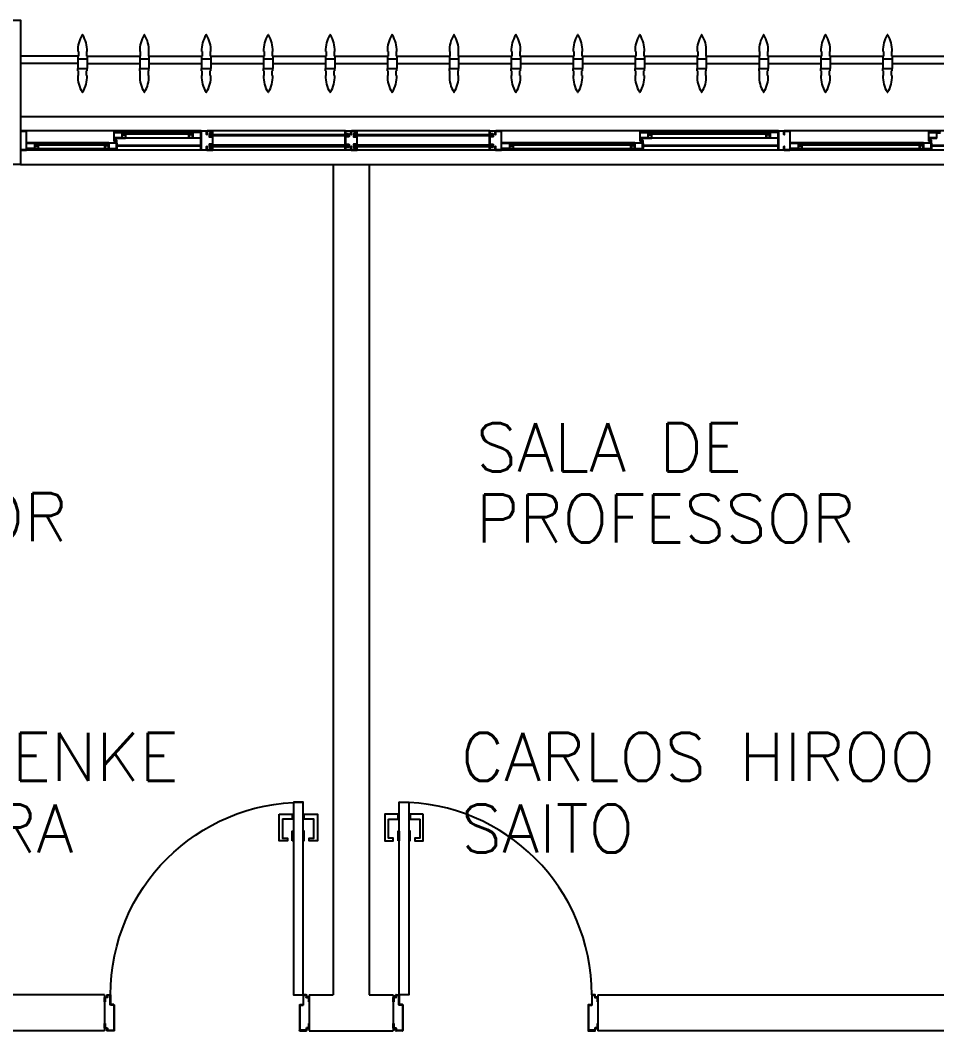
# Model space of a CAD drawing. Header units: millimetres. Extents: x 2686 to 2939, y 1294 to 1441.
# Drawn here: x 2822.32 to 2826.131, y 1316.775 to 1320.975 of the extents above; entities that cross this region are included whole.
import ezdxf

# ---------------------------------------------------------------- set-up
doc = ezdxf.new("R2010")
doc.units = ezdxf.units.MM
for name, color, linetype in [('AR-ALV', 2, 'Continuous'), ('AR-ESQ', 1, 'Continuous'), ('AR-ESTC', 3, 'Continuous'), ('AR-PEITORIL', 1, 'Continuous'), ('AR-PORTA', 1, 'Continuous'), ('BR-PAINEL', 1, 'Continuous'), ('BR-SUPORTE', 1, 'Continuous'), ('DT-ESQ-BAGUETE-C', 1, 'Continuous'), ('DT-ESQ-BAGUETE-V', 1, 'Continuous'), ('DT-ESQ-CHAPA DOBRADA-V', 1, 'Continuous'), ('DT-ESQ-MARCO-V', 1, 'Continuous'), ('DT-ESQ-PERFIL CADEIRA-C', 2, 'Continuous'), ('DT-ESQ-PERFIL CADEIRA-V', 2, 'Continuous'), ('DT-ESQ-PERFIL U SIMPLES-C', 2, 'Continuous'), ('DT-ESQ-PERFIL U-C', 2, 'Continuous'), ('DT-ESQ-PERFIL U-V', 1, 'Continuous'), ('DT-ESQ-VIDRO-C', 2, 'Continuous'), ('DT-ESQ-VIDRO-V', 71, 'Continuous'), ('DT-TXTMOD', 1, 'Continuous'), ('maçaneta', 1, 'Continuous'), ('mov', 1, 'Continuous'), ('PM-PERFIL U-C', 2, 'Continuous'), ('pm1', 2, 'Continuous'), ('TEXTO', 2, 'Continuous')]:
    doc.layers.add(name, color=color, linetype=linetype)
doc.styles.add('S10', font='simplex.shx', dxfattribs={"height": 0.1})
doc.styles.add('UNB-100', font='simplex.shx', dxfattribs={"height": 0.2})

# ---------------------------------------------------------------- blocks, each defined once
blk = doc.blocks.new('EF35-P')
at = {"layer": 'DT-ESQ-BAGUETE-C', "ltscale": 0.1}
for points in [[(1.41, -0.08), (1.3965, -0.08), (1.3965, -0.0785), (1.4095, -0.0785, 0.414214), (1.41, -0.078), (1.41, -0.067, 0.414214), (1.4095, -0.0665), (1.3965, -0.0665), (1.3965, -0.065), (1.41, -0.065, -0.414214), (1.4115, -0.0665), (1.4115, -0.0785, -0.414214)], [(1.9015, -0.08), (1.915, -0.08), (1.915, -0.0785), (1.902, -0.0785, -0.414214), (1.9015, -0.078), (1.9015, -0.067, -0.414214), (1.902, -0.0665), (1.915, -0.0665), (1.915, -0.065), (1.9015, -0.065, 0.414214), (1.9, -0.0665), (1.9, -0.0785, 0.414214)], [(2.61, -0.08), (2.5965, -0.08), (2.5965, -0.0785), (2.6095, -0.0785, 0.414214), (2.61, -0.078), (2.61, -0.067, 0.414214), (2.6095, -0.0665), (2.5965, -0.0665), (2.5965, -0.065), (2.61, -0.065, -0.414214), (2.6115, -0.0665), (2.6115, -0.0785, -0.414214)], [(3.1015, -0.08), (3.115, -0.08), (3.115, -0.0785), (3.102, -0.0785, -0.414214), (3.1015, -0.078), (3.1015, -0.067, -0.414214), (3.102, -0.0665), (3.115, -0.0665), (3.115, -0.065), (3.1015, -0.065, 0.414214), (3.1, -0.0665), (3.1, -0.0785, 0.414214)], [(4.7975, -0.08), (4.784, -0.08), (4.784, -0.0785), (4.797, -0.0785, 0.414214), (4.7975, -0.078), (4.7975, -0.067, 0.414214), (4.797, -0.0665), (4.784, -0.0665), (4.784, -0.065), (4.7975, -0.065, -0.414214), (4.799, -0.0665), (4.799, -0.0785, -0.414214)], [(5.0765, -0.08), (5.09, -0.08), (5.09, -0.0785), (5.077, -0.0785, -0.414214), (5.0765, -0.078), (5.0765, -0.067, -0.414214), (5.077, -0.0665), (5.09, -0.0665), (5.09, -0.065), (5.0765, -0.065, 0.414214), (5.075, -0.0665), (5.075, -0.0785, 0.414214)], [(2.0485, -0.125), (2.035, -0.125), (2.035, -0.1235), (2.048, -0.1235, 0.414214), (2.0485, -0.123), (2.0485, -0.112, 0.414214), (2.048, -0.1115), (2.035, -0.1115), (2.035, -0.11), (2.0485, -0.11, -0.414214), (2.05, -0.1115), (2.05, -0.1235, -0.414214)], [(2.5265, -0.125), (2.54, -0.125), (2.54, -0.1235), (2.527, -0.1235, -0.414214), (2.5265, -0.123), (2.5265, -0.112, -0.414214), (2.527, -0.1115), (2.54, -0.1115), (2.54, -0.11), (2.5265, -0.11, 0.414214), (2.525, -0.1115), (2.525, -0.1235, 0.414214)], [(4.4485, -0.125), (4.435, -0.125), (4.435, -0.1235), (4.448, -0.1235, 0.414214), (4.4485, -0.123), (4.4485, -0.112, 0.414214), (4.448, -0.1115), (4.435, -0.1115), (4.435, -0.11), (4.4485, -0.11, -0.414214), (4.45, -0.1115), (4.45, -0.1235, -0.414214)], [(4.714, -0.125), (4.7275, -0.125), (4.7275, -0.1235), (4.7145, -0.1235, -0.414214), (4.714, -0.123), (4.714, -0.112, -0.414214), (4.7145, -0.1115), (4.7275, -0.1115), (4.7275, -0.11), (4.714, -0.11, 0.414214), (4.7125, -0.1115), (4.7125, -0.1235, 0.414214)]]:
    blk.add_lwpolyline(points, format="xyb", close=True, dxfattribs=at)
at = {"layer": 'DT-ESQ-BAGUETE-V', "ltscale": 0.1}
for p, q in [((1.41, -0.065), (1.9015, -0.065)), ((2.61, -0.065), (3.1015, -0.065)), ((4.7975, -0.065), (5.0765, -0.065)), ((2.0485, -0.11), (2.5265, -0.11)), ((4.4485, -0.11), (4.714, -0.11))]:
    blk.add_line(p, q, dxfattribs=at)
at = {"layer": 'DT-ESQ-CHAPA DOBRADA-V', "ltscale": 0.1}
for p, q in [((0.8, -0.077), (1.3615, -0.077)), ((0.8, -0.08), (1.3615, -0.08)), ((2, -0.077), (2.5615, -0.077)), ((2, -0.08), (2.5615, -0.08)), ((4.4, -0.077), (4.749, -0.077)), ((4.4, -0.08), (4.749, -0.08))]:
    blk.add_line(p, q, dxfattribs=at)
at = {"layer": 'DT-ESQ-MARCO-V', "ltscale": 0.1}
for p, q in [((3.1985, -0.06), (3.7515, -0.06)), ((3.7985, -0.06), (4.3515, -0.06)), ((3.1985, -0.14), (3.7515, -0.14)), ((3.7985, -0.14), (4.3515, -0.14))]:
    blk.add_line(p, q, dxfattribs=at)
at = {"layer": 'DT-ESQ-PERFIL CADEIRA-C', "ltscale": 0.1}
for p, q in [((1.3635, -0.0885), (1.41, -0.0885)), ((1.95, -0.0885), (1.9015, -0.0885)), ((2.5635, -0.0885), (2.61, -0.0885)), ((3.15, -0.0885), (3.1015, -0.0885)), ((4.751, -0.0885), (4.7975, -0.0885)), ((5.125, -0.0885), (5.0765, -0.0885)), ((1.373, -0.1335), (1.3265, -0.1335)), ((2, -0.1335), (2.0485, -0.1335)), ((2.573, -0.1335), (2.5265, -0.1335)), ((4.4, -0.1335), (4.4485, -0.1335)), ((4.7605, -0.1335), (4.714, -0.1335))]:
    blk.add_line(p, q, dxfattribs=at)
for points in [[(1.41, -0.087, -1), (1.41, -0.09), (1.3635, -0.09, -0.414214), (1.3615, -0.088), (1.3615, -0.067, -0.414214), (1.3635, -0.065), (1.395, -0.065, -0.414214), (1.3965, -0.0665), (1.3965, -0.087)], [(1.3965, -0.0885, -0.198913), (1.3954, -0.0881, -0.198913), (1.395, -0.087), (1.395, -0.067, 0.414214), (1.3945, -0.0665), (1.3635, -0.0665, 0.414214), (1.363, -0.067), (1.363, -0.088, 0.414214), (1.3635, -0.0885)], [(1.9015, -0.09), (1.95, -0.09), (1.95, -0.0885), (1.915, -0.0885, 0.198912), (1.9161, -0.0881, 0.198913), (1.9165, -0.087), (1.9165, -0.067, -0.414214), (1.917, -0.0665), (1.95, -0.0665), (1.95, -0.065), (1.9165, -0.065, 0.414214), (1.915, -0.0665), (1.915, -0.0785), (1.915, -0.08), (1.915, -0.087), (1.9015, -0.087, 1)], [(2.61, -0.087, -1), (2.61, -0.09), (2.5635, -0.09, -0.414214), (2.5615, -0.088), (2.5615, -0.067, -0.414214), (2.5635, -0.065), (2.595, -0.065, -0.414214), (2.5965, -0.0665), (2.5965, -0.087)], [(2.5965, -0.0885, -0.198913), (2.5954, -0.0881, -0.198913), (2.595, -0.087), (2.595, -0.067, 0.414214), (2.5945, -0.0665), (2.5635, -0.0665, 0.414214), (2.563, -0.067), (2.563, -0.088, 0.414214), (2.5635, -0.0885)], [(3.1015, -0.09), (3.15, -0.09), (3.15, -0.0885), (3.115, -0.0885, 0.198912), (3.1161, -0.0881, 0.198913), (3.1165, -0.087), (3.1165, -0.067, -0.414214), (3.117, -0.0665), (3.15, -0.0665), (3.15, -0.065), (3.1165, -0.065, 0.414214), (3.115, -0.0665), (3.115, -0.0785), (3.115, -0.08), (3.115, -0.087), (3.1015, -0.087, 1)], [(4.7975, -0.087, -1), (4.7975, -0.09), (4.751, -0.09, -0.414214), (4.749, -0.088), (4.749, -0.067, -0.414214), (4.751, -0.065), (4.7825, -0.065, -0.414214), (4.784, -0.0665), (4.784, -0.087)], [(4.784, -0.0885, -0.198913), (4.7829, -0.0881, -0.198913), (4.7825, -0.087), (4.7825, -0.067, 0.414214), (4.782, -0.0665), (4.751, -0.0665, 0.414214), (4.7505, -0.067), (4.7505, -0.088, 0.414214), (4.751, -0.0885)], [(5.0765, -0.09), (5.125, -0.09), (5.125, -0.0885), (5.09, -0.0885, 0.198912), (5.0911, -0.0881, 0.198913), (5.0915, -0.087), (5.0915, -0.067, -0.414214), (5.092, -0.0665), (5.125, -0.0665), (5.125, -0.065), (5.0915, -0.065, 0.414214), (5.09, -0.0665), (5.09, -0.0785), (5.09, -0.08), (5.09, -0.087), (5.0765, -0.087, 1)], [(1.3265, -0.132, 1), (1.3265, -0.135), (1.373, -0.135, 0.414214), (1.375, -0.133), (1.375, -0.112, 0.414214), (1.373, -0.11), (1.3415, -0.11, 0.414214), (1.34, -0.1115), (1.34, -0.132)], [(1.34, -0.1335, 0.198913), (1.3411, -0.1331, 0.198913), (1.3415, -0.132), (1.3415, -0.112, -0.414214), (1.342, -0.1115), (1.373, -0.1115, -0.414214), (1.3735, -0.112), (1.3735, -0.133, -0.414214), (1.373, -0.1335)], [(2.0485, -0.135), (2, -0.135), (2, -0.1335), (2.035, -0.1335, -0.198912), (2.0339, -0.1331, -0.198913), (2.0335, -0.132), (2.0335, -0.112, 0.414214), (2.033, -0.1115), (2, -0.1115), (2, -0.11), (2.0335, -0.11, -0.414214), (2.035, -0.1115), (2.035, -0.1235), (2.035, -0.125), (2.035, -0.132), (2.0485, -0.132, -1)], [(2.5265, -0.132, 1), (2.5265, -0.135), (2.573, -0.135, 0.414214), (2.575, -0.133), (2.575, -0.112, 0.414214), (2.573, -0.11), (2.5415, -0.11, 0.414214), (2.54, -0.1115), (2.54, -0.132)], [(2.54, -0.1335, 0.198913), (2.5411, -0.1331, 0.198913), (2.5415, -0.132), (2.5415, -0.112, -0.414214), (2.542, -0.1115), (2.573, -0.1115, -0.414214), (2.5735, -0.112), (2.5735, -0.133, -0.414214), (2.573, -0.1335)], [(4.4485, -0.135), (4.4, -0.135), (4.4, -0.1335), (4.435, -0.1335, -0.198912), (4.4339, -0.1331, -0.198913), (4.4335, -0.132), (4.4335, -0.112, 0.414214), (4.433, -0.1115), (4.4, -0.1115), (4.4, -0.11), (4.4335, -0.11, -0.414214), (4.435, -0.1115), (4.435, -0.1235), (4.435, -0.125), (4.435, -0.132), (4.4485, -0.132, -1)], [(4.714, -0.132, 1), (4.714, -0.135), (4.7605, -0.135, 0.414214), (4.7625, -0.133), (4.7625, -0.112, 0.414214), (4.7605, -0.11), (4.729, -0.11, 0.414214), (4.7275, -0.1115), (4.7275, -0.132)], [(4.7275, -0.1335, 0.198913), (4.7286, -0.1331, 0.198913), (4.729, -0.132), (4.729, -0.112, -0.414214), (4.7295, -0.1115), (4.7605, -0.1115, -0.414214), (4.761, -0.112), (4.761, -0.133, -0.414214), (4.7605, -0.1335)]]:
    blk.add_lwpolyline(points, format="xyb", close=True, dxfattribs=at)
at = {"layer": 'DT-ESQ-PERFIL CADEIRA-V', "ltscale": 0.1}
for p, q in [((1.395, -0.09), (1.9015, -0.09)), ((2.595, -0.09), (3.1015, -0.09)), ((4.7825, -0.09), (5.0765, -0.09)), ((2.0485, -0.135), (2.5265, -0.135)), ((4.4485, -0.135), (4.714, -0.135))]:
    blk.add_line(p, q, dxfattribs=at)
at = {"layer": 'DT-ESQ-PERFIL U SIMPLES-C', "ltscale": 0.1}
for points in [[(1.3635, -0.102), (1.3715, -0.102), (1.3715, -0.1005), (1.3635, -0.1005, -0.414214), (1.363, -0.1), (1.363, -0.092, -0.414214), (1.3635, -0.0915), (1.3715, -0.0915), (1.3715, -0.09), (1.3635, -0.09, 0.414214), (1.3615, -0.092), (1.3615, -0.1, 0.414214)], [(1.373, -0.098), (1.365, -0.098), (1.365, -0.0995), (1.373, -0.0995, -0.414214), (1.3735, -0.1), (1.3735, -0.108, -0.414214), (1.373, -0.1085), (1.365, -0.1085), (1.365, -0.11), (1.373, -0.11, 0.414214), (1.375, -0.108), (1.375, -0.1, 0.414214)], [(2.5635, -0.102), (2.5715, -0.102), (2.5715, -0.1005), (2.5635, -0.1005, -0.414214), (2.563, -0.1), (2.563, -0.092, -0.414214), (2.5635, -0.0915), (2.5715, -0.0915), (2.5715, -0.09), (2.5635, -0.09, 0.414214), (2.5615, -0.092), (2.5615, -0.1, 0.414214)], [(2.573, -0.098), (2.565, -0.098), (2.565, -0.0995), (2.573, -0.0995, -0.414214), (2.5735, -0.1), (2.5735, -0.108, -0.414214), (2.573, -0.1085), (2.565, -0.1085), (2.565, -0.11), (2.573, -0.11, 0.414214), (2.575, -0.108), (2.575, -0.1, 0.414214)], [(4.751, -0.102), (4.759, -0.102), (4.759, -0.1005), (4.751, -0.1005, -0.414214), (4.7505, -0.1), (4.7505, -0.092, -0.414214), (4.751, -0.0915), (4.759, -0.0915), (4.759, -0.09), (4.751, -0.09, 0.414214), (4.749, -0.092), (4.749, -0.1, 0.414214)], [(4.7605, -0.098), (4.7525, -0.098), (4.7525, -0.0995), (4.7605, -0.0995, -0.414214), (4.761, -0.1), (4.761, -0.108, -0.414214), (4.7605, -0.1085), (4.7525, -0.1085), (4.7525, -0.11), (4.7605, -0.11, 0.414214), (4.7625, -0.108), (4.7625, -0.1, 0.414214)]]:
    blk.add_lwpolyline(points, format="xyb", close=True, dxfattribs=at)
at = {"layer": 'DT-ESQ-PERFIL U-C', "ltscale": 0.1}
for points in [[(1.975, -0.0615, 0.414214), (1.9735, -0.06), (1.9515, -0.06, 0.414214), (1.95, -0.0615), (1.95, -0.1385, 0.414214), (1.9515, -0.14), (1.9735, -0.14, 0.414214), (1.975, -0.1385), (1.975, -0.125), (1.9735, -0.125), (1.9735, -0.138, -0.414214), (1.973, -0.1385), (1.952, -0.1385, -0.414214), (1.9515, -0.138), (1.9515, -0.062, -0.414214), (1.952, -0.0615), (1.973, -0.0615, -0.414214), (1.9735, -0.062), (1.9735, -0.075), (1.975, -0.075)], [(1.975, -0.0615, -0.414214), (1.9765, -0.06), (1.9985, -0.06, -0.414214), (2, -0.0615), (2, -0.1385, -0.414214), (1.9985, -0.14), (1.9765, -0.14, -0.414214), (1.975, -0.1385), (1.975, -0.125), (1.9765, -0.125), (1.9765, -0.138, 0.414214), (1.977, -0.1385), (1.998, -0.1385, 0.414214), (1.9985, -0.138), (1.9985, -0.062, 0.414214), (1.998, -0.0615), (1.977, -0.0615, 0.414214), (1.9765, -0.062), (1.9765, -0.075), (1.975, -0.075)], [(3.175, -0.0615, 0.414214), (3.1735, -0.06), (3.1515, -0.06, 0.414214), (3.15, -0.0615), (3.15, -0.1385, 0.414214), (3.1515, -0.14), (3.1735, -0.14, 0.414214), (3.175, -0.1385), (3.175, -0.125), (3.1735, -0.125), (3.1735, -0.138, -0.414214), (3.173, -0.1385), (3.152, -0.1385, -0.414214), (3.1515, -0.138), (3.1515, -0.062, -0.414214), (3.152, -0.0615), (3.173, -0.0615, -0.414214), (3.1735, -0.062), (3.1735, -0.075), (3.175, -0.075)], [(3.2, -0.1285), (3.2, -0.1385, -0.414214), (3.1985, -0.14), (3.1765, -0.14, -0.414214), (3.175, -0.1385), (3.175, -0.125), (3.1765, -0.125), (3.1765, -0.138, 0.414214), (3.177, -0.1385), (3.198, -0.1385, 0.414214), (3.1985, -0.138), (3.1985, -0.1285), (3.1855, -0.1285, -0.414214), (3.184, -0.127), (3.184, -0.117, -0.414214), (3.1855, -0.1155), (3.1985, -0.1155), (3.1985, -0.0845), (3.1855, -0.0845, -0.414214), (3.184, -0.083), (3.184, -0.073, -0.414214), (3.1855, -0.0715), (3.1985, -0.0715), (3.1985, -0.062, 0.414214), (3.198, -0.0615), (3.177, -0.0615, 0.414214), (3.1765, -0.062), (3.1765, -0.075), (3.175, -0.075), (3.175, -0.0615, -0.414214), (3.1765, -0.06), (3.1985, -0.06, -0.414214), (3.2, -0.0615), (3.2, -0.0715, -0.414214), (3.1985, -0.073), (3.1855, -0.073), (3.1855, -0.083), (3.1985, -0.083), (3.1985, -0.083, -0.414214), (3.2, -0.0845), (3.2, -0.1155, -0.414214), (3.1985, -0.117), (3.1985, -0.117), (3.1855, -0.117), (3.1855, -0.127), (3.1985, -0.127, -0.414214)], [(3.75, -0.1285), (3.75, -0.1385, 0.414214), (3.7515, -0.14), (3.7735, -0.14, 0.414214), (3.775, -0.1385), (3.775, -0.125), (3.7735, -0.125), (3.7735, -0.138, -0.414214), (3.773, -0.1385), (3.752, -0.1385, -0.414214), (3.7515, -0.138), (3.7515, -0.1285), (3.7645, -0.1285, 0.414214), (3.766, -0.127), (3.766, -0.117, 0.414214), (3.7645, -0.1155), (3.7515, -0.1155), (3.7515, -0.0845), (3.7645, -0.0845, 0.414214), (3.766, -0.083), (3.766, -0.073, 0.414214), (3.7645, -0.0715), (3.7515, -0.0715), (3.7515, -0.062, -0.414214), (3.752, -0.0615), (3.773, -0.0615, -0.414214), (3.7735, -0.062), (3.7735, -0.075), (3.775, -0.075), (3.775, -0.0615, 0.414214), (3.7735, -0.06), (3.7515, -0.06, 0.414214), (3.75, -0.0615), (3.75, -0.0715, 0.414214), (3.7515, -0.073), (3.7645, -0.073), (3.7645, -0.083), (3.7515, -0.083), (3.7515, -0.083, 0.414214), (3.75, -0.0845), (3.75, -0.1155, 0.414214), (3.7515, -0.117), (3.7515, -0.117), (3.7645, -0.117), (3.7645, -0.127), (3.7515, -0.127, 0.414214)], [(3.8, -0.1285), (3.8, -0.1385, -0.414214), (3.7985, -0.14), (3.7765, -0.14, -0.414214), (3.775, -0.1385), (3.775, -0.125), (3.7765, -0.125), (3.7765, -0.138, 0.414214), (3.777, -0.1385), (3.798, -0.1385, 0.414214), (3.7985, -0.138), (3.7985, -0.1285), (3.7855, -0.1285, -0.414214), (3.784, -0.127), (3.784, -0.117, -0.414214), (3.7855, -0.1155), (3.7985, -0.1155), (3.7985, -0.0845), (3.7855, -0.0845, -0.414214), (3.784, -0.083), (3.784, -0.073, -0.414214), (3.7855, -0.0715), (3.7985, -0.0715), (3.7985, -0.062, 0.414214), (3.798, -0.0615), (3.777, -0.0615, 0.414214), (3.7765, -0.062), (3.7765, -0.075), (3.775, -0.075), (3.775, -0.0615, -0.414214), (3.7765, -0.06), (3.7985, -0.06, -0.414214), (3.8, -0.0615), (3.8, -0.0715, -0.414214), (3.7985, -0.073), (3.7855, -0.073), (3.7855, -0.083), (3.7985, -0.083), (3.7985, -0.083, -0.414214), (3.8, -0.0845), (3.8, -0.1155, -0.414214), (3.7985, -0.117), (3.7985, -0.117), (3.7855, -0.117), (3.7855, -0.127), (3.7985, -0.127, -0.414214)], [(4.35, -0.1285), (4.35, -0.1385, 0.414214), (4.3515, -0.14), (4.3735, -0.14, 0.414214), (4.375, -0.1385), (4.375, -0.125), (4.3735, -0.125), (4.3735, -0.138, -0.414214), (4.373, -0.1385), (4.352, -0.1385, -0.414214), (4.3515, -0.138), (4.3515, -0.1285), (4.3645, -0.1285, 0.414214), (4.366, -0.127), (4.366, -0.117, 0.414214), (4.3645, -0.1155), (4.3515, -0.1155), (4.3515, -0.0845), (4.3645, -0.0845, 0.414214), (4.366, -0.083), (4.366, -0.073, 0.414214), (4.3645, -0.0715), (4.3515, -0.0715), (4.3515, -0.062, -0.414214), (4.352, -0.0615), (4.373, -0.0615, -0.414214), (4.3735, -0.062), (4.3735, -0.075), (4.375, -0.075), (4.375, -0.0615, 0.414214), (4.3735, -0.06), (4.3515, -0.06, 0.414214), (4.35, -0.0615), (4.35, -0.0715, 0.414214), (4.3515, -0.073), (4.3645, -0.073), (4.3645, -0.083), (4.3515, -0.083), (4.3515, -0.083, 0.414214), (4.35, -0.0845), (4.35, -0.1155, 0.414214), (4.3515, -0.117), (4.3515, -0.117), (4.3645, -0.117), (4.3645, -0.127), (4.3515, -0.127, 0.414214)], [(4.375, -0.0615, -0.414214), (4.3765, -0.06), (4.3985, -0.06, -0.414214), (4.4, -0.0615), (4.4, -0.1385, -0.414214), (4.3985, -0.14), (4.3765, -0.14, -0.414214), (4.375, -0.1385), (4.375, -0.125), (4.3765, -0.125), (4.3765, -0.138, 0.414214), (4.377, -0.1385), (4.398, -0.1385, 0.414214), (4.3985, -0.138), (4.3985, -0.062, 0.414214), (4.398, -0.0615), (4.377, -0.0615, 0.414214), (4.3765, -0.062), (4.3765, -0.075), (4.375, -0.075)], [(5.15, -0.0615, 0.414214), (5.1485, -0.06), (5.1265, -0.06, 0.414214), (5.125, -0.0615), (5.125, -0.1385, 0.414214), (5.1265, -0.14), (5.1485, -0.14, 0.414214), (5.15, -0.1385), (5.15, -0.125), (5.1485, -0.125), (5.1485, -0.138, -0.414214), (5.148, -0.1385), (5.127, -0.1385, -0.414214), (5.1265, -0.138), (5.1265, -0.062, -0.414214), (5.127, -0.0615), (5.148, -0.0615, -0.414214), (5.1485, -0.062), (5.1485, -0.075), (5.15, -0.075)]]:
    blk.add_lwpolyline(points, format="xyb", close=True, dxfattribs=at)
at = {"layer": 'DT-ESQ-PERFIL U-V', "ltscale": 0.1}
for p, q in [((0.7985, -0.06), (1.9515, -0.06)), ((1.9985, -0.06), (3.1515, -0.06)), ((4.3985, -0.06), (5.1265, -0.06)), ((0.7985, -0.14), (1.9515, -0.14)), ((1.9985, -0.14), (3.1515, -0.14)), ((4.3985, -0.14), (5.1265, -0.14))]:
    blk.add_line(p, q, dxfattribs=at)
at = {"layer": 'DT-ESQ-VIDRO-C', "ltscale": 0.1}
for points in [[(1.9125, -0.085), (1.9125, -0.082), (1.399, -0.082), (1.399, -0.085)], [(3.1125, -0.085), (3.1125, -0.082), (2.599, -0.082), (2.599, -0.085)], [(3.7625, -0.081), (3.7625, -0.075), (3.1875, -0.075), (3.1875, -0.081)], [(4.3625, -0.081), (4.3625, -0.075), (3.7875, -0.075), (3.7875, -0.081)], [(5.0875, -0.085), (5.0875, -0.082), (4.7865, -0.082), (4.7865, -0.085)], [(2.038, -0.13), (2.038, -0.127), (2.537, -0.127), (2.537, -0.13)], [(4.438, -0.13), (4.438, -0.127), (4.7245, -0.127), (4.7245, -0.13)]]:
    blk.add_lwpolyline(points, close=True, dxfattribs=at)
at = {"layer": 'DT-ESQ-VIDRO-V', "ltscale": 0.1}
for points in [[(3.7625, -0.119), (3.7625, -0.125), (3.1875, -0.125), (3.1875, -0.119)], [(4.3625, -0.119), (4.3625, -0.125), (3.7875, -0.125), (3.7875, -0.119)]]:
    blk.add_lwpolyline(points, close=True, dxfattribs=at)
at = {"layer": 'DT-TXTMOD', "ltscale": 0.1, "style": 'S10', "flags": 3}
for tag, p in [('M01', (0.025, -0.28)), ('M02', (0.3253, -0.28)), ('M03', (0.627, -0.28)), ('M04', (0.9288, -0.28)), ('M05', (1.2306, -0.28)), ('M06', (1.5323, -0.28)), ('M07', (1.8341, -0.28)), ('M08', (2.1359, -0.28)), ('M09', (2.4376, -0.28)), ('M10', (2.7394, -0.28)), ('M11', (3.0412, -0.28)), ('M12', (3.3429, -0.28)), ('M13', (3.6447, -0.28)), ('M14', (3.9464, -0.28)), ('M15', (4.2482, -0.28)), ('M16', (4.55, -0.28)), ('M17', (4.8517, -0.28))]:
    blk.add_attdef(tag, p, '', height=0.1, dxfattribs=at)
blk = doc.blocks.new('PM3')
at = {"layer": 'maçaneta'}
for points in [[(0.02, 0.825), (-0.035, 0.825), (-0.035, 0.715), (0, 0.715), (0, 0.725), (-0.02, 0.725), (-0.02, 0.8035, -0.414214), (-0.0185, 0.805), (0.02, 0.805)], [(0.125, 0.825), (0.07, 0.825), (0.07, 0.805), (0.1085, 0.805, -0.414214), (0.11, 0.8035), (0.11, 0.725), (0.09, 0.725), (0.09, 0.715), (0.125, 0.715)]]:
    blk.add_lwpolyline(points, format="xyb", close=True, dxfattribs=at)
for points in [[(0.02, 0.715), (0.02, 0.755), (0.025, 0.755), (0.025, 0.715)], [(0.07, 0.715), (0.07, 0.755), (0.065, 0.755), (0.065, 0.715)]]:
    blk.add_lwpolyline(points, close=True, dxfattribs=at)
at = {"layer": 'mov'}
blk.add_arc((0.025, 0.075), 0.8, 0, 90, dxfattribs=at)
at = {"layer": 'PM-PERFIL U-C'}
for p, q in [((0, 0.045), (0, 0.0635)), ((0.002, 0.045), (0, 0.045)), ((0.0015, 0.065), (0.01, 0.065)), ((0.002, 0.063), (0.002, 0.045)), ((0.0105, 0.063), (0.002, 0.063)), ((0.01, 0.065), (0.01, 0.0735)), ((0.0115, 0.075), (0.0235, 0.075)), ((0.012, 0.073), (0.012, 0.0645)), ((0.023, 0.073), (0.012, 0.073)), ((0.023, 0.0335), (0.023, 0.073)), ((0.025, 0.0735), (0.025, 0.034)), ((0.825, 0.0735), (0.825, 0.034)), ((0.8385, 0.075), (0.8265, 0.075)), ((0.827, 0.073), (0.838, 0.073)), ((0.827, 0.0335), (0.827, 0.073)), ((0.838, 0.073), (0.838, 0.0645)), ((0.8395, 0.063), (0.848, 0.063)), ((0.84, 0.065), (0.84, 0.0735)), ((0.8485, 0.065), (0.84, 0.065)), ((0.848, 0.063), (0.848, 0.045)), ((0.848, 0.045), (0.85, 0.045)), ((0.85, 0.045), (0.85, 0.0635)), ((0.038, 0.032), (0.0245, 0.032)), ((0.0385, 0.034), (0.025, 0.034)), ((0.038, 0.032), (0.038, -0.073)), ((0.04, 0.0325), (0.04, -0.0735)), ((0.81, 0.0325), (0.81, -0.0735)), ((0.8115, 0.034), (0.825, 0.034)), ((0.812, 0.032), (0.8255, 0.032)), ((0.812, 0.032), (0.812, -0.073)), ((0, -0.045), (0.002, -0.045)), ((0, -0.0635), (0, -0.045)), ((0.01, -0.065), (0.0015, -0.065)), ((0.002, -0.045), (0.002, -0.063)), ((0.002, -0.063), (0.0105, -0.063)), ((0.01, -0.0735), (0.01, -0.065)), ((0.0385, -0.075), (0.0115, -0.075)), ((0.012, -0.0645), (0.012, -0.073)), ((0.012, -0.073), (0.038, -0.073)), ((0.8115, -0.075), (0.8385, -0.075)), ((0.838, -0.073), (0.812, -0.073)), ((0.838, -0.0645), (0.838, -0.073)), ((0.848, -0.063), (0.8395, -0.063)), ((0.84, -0.0735), (0.84, -0.065)), ((0.84, -0.065), (0.8485, -0.065)), ((0.85, -0.045), (0.848, -0.045)), ((0.848, -0.045), (0.848, -0.063)), ((0.85, -0.0635), (0.85, -0.045))]:
    blk.add_line(p, q, dxfattribs=at)
for centre, start, end in [((0.0015, 0.0635), 90, 180), ((0.0115, 0.0735), 90, 180), ((0.0105, 0.0645), 270, 0), ((0.0235, 0.0735), 360, 90), ((0.8265, 0.0735), 90, 180), ((0.8395, 0.0645), 180, 270), ((0.8385, 0.0735), 0, 90), ((0.8485, 0.0635), 0, 90), ((0.0245, 0.0335), 180, 270), ((0.0385, 0.0325), 0, 90), ((0.8115, 0.0325), 90, 180), ((0.8255, 0.0335), 270, 0), ((0.0015, -0.0635), 180, 270), ((0.0115, -0.0735), 180, 270), ((0.0105, -0.0645), 0, 90), ((0.0385, -0.0735), 269.9386, 0), ((0.8115, -0.0735), 180, 270.0614), ((0.8395, -0.0645), 90, 180), ((0.8385, -0.0735), 270, 0), ((0.8485, -0.0635), 270, 0)]:
    blk.add_arc(centre, 0.0015, start, end, dxfattribs=at)
at = {"layer": 'pm1'}
blk.add_lwpolyline([(0.065, 0.875), (0.065, 0.075), (0.025, 0.075), (0.025, 0.875)], close=True, dxfattribs=at)

msp = doc.modelspace()

# ---------------------------------------------------------------- linework, layer by layer
at = {"layer": 'AR-ALV'}
for p, q in [((2823.6207, 1320.3749), (2823.6207, 1316.9249)), ((2823.6207, 1320.3749), (2823.7707, 1320.3749)), ((2823.7707, 1320.3749), (2823.7707, 1316.9249)), ((2822.6707, 1316.9249), (2820.7707, 1316.9249)), ((2822.6707, 1316.9249), (2822.6707, 1316.7749)), ((2823.5207, 1316.9249), (2823.5207, 1316.7749)), ((2823.5207, 1316.9249), (2823.6207, 1316.9249)), ((2823.7707, 1316.9249), (2823.8707, 1316.9249)), ((2823.8707, 1316.9249), (2823.8707, 1316.7749)), ((2824.7207, 1316.9249), (2826.6207, 1316.9249)), ((2824.7207, 1316.9249), (2824.7207, 1316.7749)), ((2822.6707, 1316.7749), (2819.3209, 1316.7749)), ((2823.5207, 1316.7749), (2823.8707, 1316.7749)), ((2828.6707, 1316.7749), (2824.7207, 1316.7749))]:
    msp.add_line(p, q, dxfattribs=at)
at = {"layer": 'AR-ESTC'}
msp.add_lwpolyline([(2822.3207, 1320.3749), (2822.1207, 1320.3749), (2822.1207, 1320.9749), (2822.3207, 1320.9749)], close=True, dxfattribs=at)
at = {"layer": 'AR-PEITORIL'}
for p, q in [((2822.3207, 1320.5749), (2827.4707, 1320.5749)), ((2822.3207, 1320.3749), (2827.4707, 1320.3749))]:
    msp.add_line(p, q, dxfattribs=at)
at = {"layer": 'BR-PAINEL'}
for p, q in [((2822.559, 1320.8449), (2822.5615, 1320.8449)), ((2822.559, 1320.8249), (2822.559, 1320.8149)), ((2822.559, 1320.8249), (2822.5615, 1320.8249)), ((2822.5615, 1320.8449), (2822.5615, 1320.8249)), ((2822.5949, 1320.8449), (2822.5949, 1320.8249)), ((2822.5974, 1320.8449), (2822.5949, 1320.8449)), ((2822.5974, 1320.8249), (2822.5949, 1320.8249)), ((2822.5974, 1320.8249), (2822.5974, 1320.8149)), ((2822.8165, 1320.8449), (2822.819, 1320.8449)), ((2822.8165, 1320.8249), (2822.8165, 1320.8149)), ((2822.8165, 1320.8249), (2822.819, 1320.8249)), ((2822.819, 1320.8449), (2822.819, 1320.8249)), ((2822.8524, 1320.8449), (2822.8524, 1320.8249)), ((2822.8549, 1320.8449), (2822.8524, 1320.8449)), ((2822.8549, 1320.8249), (2822.8524, 1320.8249)), ((2822.8549, 1320.8249), (2822.8549, 1320.8149)), ((2823.074, 1320.8449), (2823.0765, 1320.8449)), ((2823.074, 1320.8249), (2823.074, 1320.8149)), ((2823.074, 1320.8249), (2823.0765, 1320.8249)), ((2823.0765, 1320.8449), (2823.0765, 1320.8249)), ((2823.1099, 1320.8449), (2823.1099, 1320.8249)), ((2823.1124, 1320.8449), (2823.1099, 1320.8449)), ((2823.1124, 1320.8249), (2823.1099, 1320.8249)), ((2823.1124, 1320.8249), (2823.1124, 1320.8149)), ((2823.3315, 1320.8449), (2823.334, 1320.8449)), ((2823.3315, 1320.8249), (2823.3315, 1320.8149)), ((2823.3315, 1320.8249), (2823.334, 1320.8249)), ((2823.334, 1320.8449), (2823.334, 1320.8249)), ((2823.3674, 1320.8449), (2823.3674, 1320.8249)), ((2823.3699, 1320.8449), (2823.3674, 1320.8449)), ((2823.3699, 1320.8249), (2823.3674, 1320.8249)), ((2823.3699, 1320.8249), (2823.3699, 1320.8149)), ((2823.589, 1320.8449), (2823.5915, 1320.8449)), ((2823.589, 1320.8249), (2823.589, 1320.8149)), ((2823.589, 1320.8249), (2823.5915, 1320.8249)), ((2823.5915, 1320.8449), (2823.5915, 1320.8249)), ((2823.6249, 1320.8449), (2823.6249, 1320.8249)), ((2823.6274, 1320.8449), (2823.6249, 1320.8449)), ((2823.6274, 1320.8249), (2823.6249, 1320.8249)), ((2823.6274, 1320.8249), (2823.6274, 1320.8149)), ((2823.8465, 1320.8449), (2823.849, 1320.8449)), ((2823.8465, 1320.8249), (2823.8465, 1320.8149)), ((2823.8465, 1320.8249), (2823.849, 1320.8249)), ((2823.849, 1320.8449), (2823.849, 1320.8249)), ((2823.8824, 1320.8449), (2823.8824, 1320.8249)), ((2823.8849, 1320.8449), (2823.8824, 1320.8449)), ((2823.8849, 1320.8249), (2823.8824, 1320.8249)), ((2823.8849, 1320.8249), (2823.8849, 1320.8149)), ((2824.104, 1320.8449), (2824.1065, 1320.8449)), ((2824.104, 1320.8249), (2824.104, 1320.8149)), ((2824.104, 1320.8249), (2824.1065, 1320.8249)), ((2824.1065, 1320.8449), (2824.1065, 1320.8249)), ((2824.1399, 1320.8449), (2824.1399, 1320.8249)), ((2824.1424, 1320.8449), (2824.1399, 1320.8449)), ((2824.1424, 1320.8249), (2824.1399, 1320.8249)), ((2824.1424, 1320.8249), (2824.1424, 1320.8149)), ((2824.3615, 1320.8449), (2824.364, 1320.8449)), ((2824.3615, 1320.8249), (2824.3615, 1320.8149)), ((2824.3615, 1320.8249), (2824.364, 1320.8249)), ((2824.364, 1320.8449), (2824.364, 1320.8249)), ((2824.3974, 1320.8449), (2824.3974, 1320.8249)), ((2824.3999, 1320.8449), (2824.3974, 1320.8449)), ((2824.3999, 1320.8249), (2824.3974, 1320.8249)), ((2824.3999, 1320.8249), (2824.3999, 1320.8149)), ((2824.619, 1320.8449), (2824.6215, 1320.8449)), ((2824.619, 1320.8249), (2824.619, 1320.8149)), ((2824.619, 1320.8249), (2824.6215, 1320.8249)), ((2824.6215, 1320.8449), (2824.6215, 1320.8249)), ((2824.6549, 1320.8449), (2824.6549, 1320.8249)), ((2824.6574, 1320.8449), (2824.6549, 1320.8449)), ((2824.6574, 1320.8249), (2824.6549, 1320.8249)), ((2824.6574, 1320.8249), (2824.6574, 1320.8149)), ((2824.8765, 1320.8449), (2824.879, 1320.8449)), ((2824.8765, 1320.8249), (2824.8765, 1320.8149)), ((2824.8765, 1320.8249), (2824.879, 1320.8249)), ((2824.879, 1320.8449), (2824.879, 1320.8249)), ((2824.9124, 1320.8449), (2824.9124, 1320.8249)), ((2824.9149, 1320.8449), (2824.9124, 1320.8449)), ((2824.9149, 1320.8249), (2824.9124, 1320.8249)), ((2824.9149, 1320.8249), (2824.9149, 1320.8149)), ((2825.134, 1320.8449), (2825.1365, 1320.8449)), ((2825.134, 1320.8249), (2825.134, 1320.8149)), ((2825.134, 1320.8249), (2825.1365, 1320.8249)), ((2825.1365, 1320.8449), (2825.1365, 1320.8249)), ((2825.1699, 1320.8449), (2825.1699, 1320.8249)), ((2825.1724, 1320.8449), (2825.1699, 1320.8449)), ((2825.1724, 1320.8249), (2825.1699, 1320.8249)), ((2825.1724, 1320.8249), (2825.1724, 1320.8149)), ((2825.3915, 1320.8449), (2825.394, 1320.8449)), ((2825.3915, 1320.8249), (2825.3915, 1320.8149)), ((2825.3915, 1320.8249), (2825.394, 1320.8249)), ((2825.394, 1320.8449), (2825.394, 1320.8249)), ((2825.4274, 1320.8449), (2825.4274, 1320.8249)), ((2825.4299, 1320.8449), (2825.4274, 1320.8449)), ((2825.4299, 1320.8249), (2825.4274, 1320.8249)), ((2825.4299, 1320.8249), (2825.4299, 1320.8149)), ((2825.649, 1320.8449), (2825.6515, 1320.8449)), ((2825.649, 1320.8249), (2825.649, 1320.8149)), ((2825.649, 1320.8249), (2825.6515, 1320.8249)), ((2825.6515, 1320.8449), (2825.6515, 1320.8249)), ((2825.6849, 1320.8449), (2825.6849, 1320.8249)), ((2825.6874, 1320.8449), (2825.6849, 1320.8449)), ((2825.6874, 1320.8249), (2825.6849, 1320.8249)), ((2825.6874, 1320.8249), (2825.6874, 1320.8149)), ((2825.9065, 1320.8449), (2825.909, 1320.8449)), ((2825.9065, 1320.8249), (2825.9065, 1320.8149)), ((2825.9065, 1320.8249), (2825.909, 1320.8249)), ((2825.909, 1320.8449), (2825.909, 1320.8249)), ((2825.9424, 1320.8449), (2825.9424, 1320.8249)), ((2825.9449, 1320.8449), (2825.9424, 1320.8449)), ((2825.9449, 1320.8249), (2825.9424, 1320.8249)), ((2825.9449, 1320.8249), (2825.9449, 1320.8149)), ((2822.559, 1320.8149), (2822.5974, 1320.8149)), ((2822.559, 1320.8149), (2822.559, 1320.7749)), ((2822.559, 1320.7749), (2822.5974, 1320.7749)), ((2822.559, 1320.7649), (2822.559, 1320.7749)), ((2822.5974, 1320.8149), (2822.5974, 1320.7749)), ((2822.5974, 1320.7649), (2822.5974, 1320.7749)), ((2822.8165, 1320.8149), (2822.8549, 1320.8149)), ((2822.8165, 1320.8149), (2822.8165, 1320.7749)), ((2822.8165, 1320.7749), (2822.8549, 1320.7749)), ((2822.8165, 1320.7649), (2822.8165, 1320.7749)), ((2822.8549, 1320.8149), (2822.8549, 1320.7749)), ((2822.8549, 1320.7649), (2822.8549, 1320.7749)), ((2823.074, 1320.8149), (2823.1124, 1320.8149)), ((2823.074, 1320.8149), (2823.074, 1320.7749)), ((2823.074, 1320.7749), (2823.1124, 1320.7749)), ((2823.074, 1320.7649), (2823.074, 1320.7749)), ((2823.1124, 1320.8149), (2823.1124, 1320.7749)), ((2823.1124, 1320.7649), (2823.1124, 1320.7749)), ((2823.3315, 1320.8149), (2823.3699, 1320.8149)), ((2823.3315, 1320.8149), (2823.3315, 1320.7749)), ((2823.3315, 1320.7749), (2823.3699, 1320.7749)), ((2823.3315, 1320.7649), (2823.3315, 1320.7749)), ((2823.3699, 1320.8149), (2823.3699, 1320.7749)), ((2823.3699, 1320.7649), (2823.3699, 1320.7749)), ((2823.589, 1320.8149), (2823.6274, 1320.8149)), ((2823.589, 1320.8149), (2823.589, 1320.7749)), ((2823.589, 1320.7749), (2823.6274, 1320.7749)), ((2823.589, 1320.7649), (2823.589, 1320.7749)), ((2823.6274, 1320.8149), (2823.6274, 1320.7749)), ((2823.6274, 1320.7649), (2823.6274, 1320.7749)), ((2823.8465, 1320.8149), (2823.8849, 1320.8149)), ((2823.8465, 1320.8149), (2823.8465, 1320.7749)), ((2823.8465, 1320.7749), (2823.8849, 1320.7749)), ((2823.8465, 1320.7649), (2823.8465, 1320.7749)), ((2823.8849, 1320.8149), (2823.8849, 1320.7749)), ((2823.8849, 1320.7649), (2823.8849, 1320.7749)), ((2824.104, 1320.8149), (2824.1424, 1320.8149)), ((2824.104, 1320.8149), (2824.104, 1320.7749)), ((2824.104, 1320.7749), (2824.1424, 1320.7749)), ((2824.104, 1320.7649), (2824.104, 1320.7749)), ((2824.1424, 1320.8149), (2824.1424, 1320.7749)), ((2824.1424, 1320.7649), (2824.1424, 1320.7749)), ((2824.3615, 1320.8149), (2824.3999, 1320.8149)), ((2824.3615, 1320.8149), (2824.3615, 1320.7749)), ((2824.3615, 1320.7749), (2824.3999, 1320.7749)), ((2824.3615, 1320.7649), (2824.3615, 1320.7749)), ((2824.3999, 1320.8149), (2824.3999, 1320.7749)), ((2824.3999, 1320.7649), (2824.3999, 1320.7749)), ((2824.619, 1320.8149), (2824.6574, 1320.8149)), ((2824.619, 1320.8149), (2824.619, 1320.7749)), ((2824.619, 1320.7749), (2824.6574, 1320.7749)), ((2824.619, 1320.7649), (2824.619, 1320.7749)), ((2824.6574, 1320.8149), (2824.6574, 1320.7749)), ((2824.6574, 1320.7649), (2824.6574, 1320.7749)), ((2824.8765, 1320.8149), (2824.9149, 1320.8149)), ((2824.8765, 1320.8149), (2824.8765, 1320.7749)), ((2824.8765, 1320.7749), (2824.9149, 1320.7749)), ((2824.8765, 1320.7649), (2824.8765, 1320.7749)), ((2824.9149, 1320.8149), (2824.9149, 1320.7749)), ((2824.9149, 1320.7649), (2824.9149, 1320.7749)), ((2825.134, 1320.8149), (2825.1724, 1320.8149)), ((2825.134, 1320.8149), (2825.134, 1320.7749)), ((2825.134, 1320.7749), (2825.1724, 1320.7749)), ((2825.134, 1320.7649), (2825.134, 1320.7749)), ((2825.1724, 1320.8149), (2825.1724, 1320.7749)), ((2825.1724, 1320.7649), (2825.1724, 1320.7749)), ((2825.3915, 1320.8149), (2825.4299, 1320.8149)), ((2825.3915, 1320.8149), (2825.3915, 1320.7749)), ((2825.3915, 1320.7749), (2825.4299, 1320.7749)), ((2825.3915, 1320.7649), (2825.3915, 1320.7749)), ((2825.4299, 1320.8149), (2825.4299, 1320.7749)), ((2825.4299, 1320.7649), (2825.4299, 1320.7749)), ((2825.649, 1320.8149), (2825.6874, 1320.8149)), ((2825.649, 1320.8149), (2825.649, 1320.7749)), ((2825.649, 1320.7749), (2825.6874, 1320.7749)), ((2825.649, 1320.7649), (2825.649, 1320.7749)), ((2825.6874, 1320.8149), (2825.6874, 1320.7749)), ((2825.6874, 1320.7649), (2825.6874, 1320.7749)), ((2825.9065, 1320.8149), (2825.9449, 1320.8149)), ((2825.9065, 1320.8149), (2825.9065, 1320.7749)), ((2825.9065, 1320.7749), (2825.9449, 1320.7749)), ((2825.9065, 1320.7649), (2825.9065, 1320.7749)), ((2825.9449, 1320.8149), (2825.9449, 1320.7749)), ((2825.9449, 1320.7649), (2825.9449, 1320.7749)), ((2822.559, 1320.7649), (2822.5615, 1320.7649)), ((2822.559, 1320.7449), (2822.5615, 1320.7449)), ((2822.5615, 1320.7449), (2822.5615, 1320.7649)), ((2822.5974, 1320.7649), (2822.5949, 1320.7649)), ((2822.5949, 1320.7449), (2822.5949, 1320.7649)), ((2822.5974, 1320.7449), (2822.5949, 1320.7449)), ((2822.8165, 1320.7649), (2822.819, 1320.7649)), ((2822.8165, 1320.7449), (2822.819, 1320.7449)), ((2822.819, 1320.7449), (2822.819, 1320.7649)), ((2822.8549, 1320.7649), (2822.8524, 1320.7649)), ((2822.8524, 1320.7449), (2822.8524, 1320.7649)), ((2822.8549, 1320.7449), (2822.8524, 1320.7449)), ((2823.074, 1320.7649), (2823.0765, 1320.7649)), ((2823.074, 1320.7449), (2823.0765, 1320.7449)), ((2823.0765, 1320.7449), (2823.0765, 1320.7649)), ((2823.1124, 1320.7649), (2823.1099, 1320.7649)), ((2823.1099, 1320.7449), (2823.1099, 1320.7649)), ((2823.1124, 1320.7449), (2823.1099, 1320.7449)), ((2823.3315, 1320.7649), (2823.334, 1320.7649)), ((2823.3315, 1320.7449), (2823.334, 1320.7449)), ((2823.334, 1320.7449), (2823.334, 1320.7649)), ((2823.3699, 1320.7649), (2823.3674, 1320.7649)), ((2823.3674, 1320.7449), (2823.3674, 1320.7649)), ((2823.3699, 1320.7449), (2823.3674, 1320.7449)), ((2823.589, 1320.7649), (2823.5915, 1320.7649)), ((2823.589, 1320.7449), (2823.5915, 1320.7449)), ((2823.5915, 1320.7449), (2823.5915, 1320.7649)), ((2823.6274, 1320.7649), (2823.6249, 1320.7649)), ((2823.6249, 1320.7449), (2823.6249, 1320.7649)), ((2823.6274, 1320.7449), (2823.6249, 1320.7449)), ((2823.8465, 1320.7649), (2823.849, 1320.7649)), ((2823.8465, 1320.7449), (2823.849, 1320.7449)), ((2823.849, 1320.7449), (2823.849, 1320.7649)), ((2823.8849, 1320.7649), (2823.8824, 1320.7649)), ((2823.8824, 1320.7449), (2823.8824, 1320.7649)), ((2823.8849, 1320.7449), (2823.8824, 1320.7449)), ((2824.104, 1320.7649), (2824.1065, 1320.7649)), ((2824.104, 1320.7449), (2824.1065, 1320.7449)), ((2824.1065, 1320.7449), (2824.1065, 1320.7649)), ((2824.1424, 1320.7649), (2824.1399, 1320.7649)), ((2824.1399, 1320.7449), (2824.1399, 1320.7649)), ((2824.1424, 1320.7449), (2824.1399, 1320.7449)), ((2824.3615, 1320.7649), (2824.364, 1320.7649)), ((2824.3615, 1320.7449), (2824.364, 1320.7449)), ((2824.364, 1320.7449), (2824.364, 1320.7649)), ((2824.3999, 1320.7649), (2824.3974, 1320.7649)), ((2824.3974, 1320.7449), (2824.3974, 1320.7649)), ((2824.3999, 1320.7449), (2824.3974, 1320.7449)), ((2824.619, 1320.7649), (2824.6215, 1320.7649)), ((2824.619, 1320.7449), (2824.6215, 1320.7449)), ((2824.6215, 1320.7449), (2824.6215, 1320.7649)), ((2824.6574, 1320.7649), (2824.6549, 1320.7649)), ((2824.6549, 1320.7449), (2824.6549, 1320.7649)), ((2824.6574, 1320.7449), (2824.6549, 1320.7449)), ((2824.8765, 1320.7649), (2824.879, 1320.7649)), ((2824.8765, 1320.7449), (2824.879, 1320.7449)), ((2824.879, 1320.7449), (2824.879, 1320.7649)), ((2824.9149, 1320.7649), (2824.9124, 1320.7649)), ((2824.9124, 1320.7449), (2824.9124, 1320.7649)), ((2824.9149, 1320.7449), (2824.9124, 1320.7449)), ((2825.134, 1320.7649), (2825.1365, 1320.7649)), ((2825.134, 1320.7449), (2825.1365, 1320.7449)), ((2825.1365, 1320.7449), (2825.1365, 1320.7649)), ((2825.1724, 1320.7649), (2825.1699, 1320.7649)), ((2825.1699, 1320.7449), (2825.1699, 1320.7649)), ((2825.1724, 1320.7449), (2825.1699, 1320.7449)), ((2825.3915, 1320.7649), (2825.394, 1320.7649)), ((2825.3915, 1320.7449), (2825.394, 1320.7449)), ((2825.394, 1320.7449), (2825.394, 1320.7649)), ((2825.4299, 1320.7649), (2825.4274, 1320.7649)), ((2825.4274, 1320.7449), (2825.4274, 1320.7649)), ((2825.4299, 1320.7449), (2825.4274, 1320.7449)), ((2825.649, 1320.7649), (2825.6515, 1320.7649)), ((2825.649, 1320.7449), (2825.6515, 1320.7449)), ((2825.6515, 1320.7449), (2825.6515, 1320.7649)), ((2825.6874, 1320.7649), (2825.6849, 1320.7649)), ((2825.6849, 1320.7449), (2825.6849, 1320.7649)), ((2825.6874, 1320.7449), (2825.6849, 1320.7449)), ((2825.9065, 1320.7649), (2825.909, 1320.7649)), ((2825.9065, 1320.7449), (2825.909, 1320.7449)), ((2825.909, 1320.7449), (2825.909, 1320.7649)), ((2825.9449, 1320.7649), (2825.9424, 1320.7649)), ((2825.9424, 1320.7449), (2825.9424, 1320.7649)), ((2825.9449, 1320.7449), (2825.9424, 1320.7449))]:
    msp.add_line(p, q, dxfattribs=at)
for centre, radius, start, end in [((2822.684, 1320.8488), 0.1251, 148.4721, 181.772), ((2822.5782, 1320.9136), 0.001, 37.1012, 142.8988), ((2822.4724, 1320.8488), 0.1251, 358.228, 31.5279), ((2822.9415, 1320.8488), 0.1251, 148.4721, 181.772), ((2822.8357, 1320.9136), 0.001, 37.1012, 142.8988), ((2822.7299, 1320.8488), 0.1251, 358.228, 31.5279), ((2823.199, 1320.8488), 0.1251, 148.4721, 181.772), ((2823.0932, 1320.9136), 0.001, 37.1012, 142.8988), ((2822.9874, 1320.8488), 0.1251, 358.228, 31.5279), ((2823.4565, 1320.8488), 0.1251, 148.4721, 181.772), ((2823.3507, 1320.9136), 0.001, 37.1012, 142.8988), ((2823.2449, 1320.8488), 0.1251, 358.228, 31.5279), ((2823.714, 1320.8488), 0.1251, 148.4721, 181.772), ((2823.6082, 1320.9136), 0.001, 37.1012, 142.8988), ((2823.5024, 1320.8488), 0.1251, 358.228, 31.5279), ((2823.9715, 1320.8488), 0.1251, 148.4721, 181.772), ((2823.8657, 1320.9136), 0.001, 37.1012, 142.8988), ((2823.7599, 1320.8488), 0.1251, 358.228, 31.5279), ((2824.229, 1320.8488), 0.1251, 148.4721, 181.772), ((2824.1232, 1320.9136), 0.001, 37.1012, 142.8988), ((2824.0174, 1320.8488), 0.1251, 358.228, 31.5279), ((2824.4865, 1320.8488), 0.1251, 148.4721, 181.772), ((2824.3807, 1320.9136), 0.001, 37.1012, 142.8988), ((2824.2749, 1320.8488), 0.1251, 358.228, 31.5279), ((2824.744, 1320.8488), 0.1251, 148.4721, 181.772), ((2824.6382, 1320.9136), 0.001, 37.1012, 142.8988), ((2824.5324, 1320.8488), 0.1251, 358.228, 31.5279), ((2825.0015, 1320.8488), 0.1251, 148.4721, 181.772), ((2824.8957, 1320.9136), 0.001, 37.1012, 142.8988), ((2824.7899, 1320.8488), 0.1251, 358.228, 31.5279), ((2825.259, 1320.8488), 0.1251, 148.4721, 181.772), ((2825.1532, 1320.9136), 0.001, 37.1012, 142.8988), ((2825.0474, 1320.8488), 0.1251, 358.228, 31.5279), ((2825.5165, 1320.8488), 0.1251, 148.4721, 181.772), ((2825.4107, 1320.9136), 0.001, 37.1012, 142.8988), ((2825.3049, 1320.8488), 0.1251, 358.228, 31.5279), ((2825.774, 1320.8488), 0.1251, 148.4721, 181.772), ((2825.6682, 1320.9136), 0.001, 37.1012, 142.8988), ((2825.5624, 1320.8488), 0.1251, 358.228, 31.5279), ((2826.0315, 1320.8488), 0.1251, 148.4721, 181.772), ((2825.9257, 1320.9136), 0.001, 37.1012, 142.8988), ((2825.8199, 1320.8488), 0.1251, 358.228, 31.5279), ((2822.684, 1320.741), 0.1251, 178.228, 211.5279), ((2822.4724, 1320.741), 0.1251, 328.4721, 1.772), ((2822.9415, 1320.741), 0.1251, 178.228, 211.5279), ((2822.7299, 1320.741), 0.1251, 328.4721, 1.772), ((2823.199, 1320.741), 0.1251, 178.228, 211.5279), ((2822.9874, 1320.741), 0.1251, 328.4721, 1.772), ((2823.4565, 1320.741), 0.1251, 178.228, 211.5279), ((2823.2449, 1320.741), 0.1251, 328.4721, 1.772), ((2823.714, 1320.741), 0.1251, 178.228, 211.5279), ((2823.5024, 1320.741), 0.1251, 328.4721, 1.772), ((2823.9715, 1320.741), 0.1251, 178.228, 211.5279), ((2823.7599, 1320.741), 0.1251, 328.4721, 1.772), ((2824.229, 1320.741), 0.1251, 178.228, 211.5279), ((2824.0174, 1320.741), 0.1251, 328.4721, 1.772), ((2824.4865, 1320.741), 0.1251, 178.228, 211.5279), ((2824.2749, 1320.741), 0.1251, 328.4721, 1.772), ((2824.744, 1320.741), 0.1251, 178.228, 211.5279), ((2824.5324, 1320.741), 0.1251, 328.4721, 1.772), ((2825.0015, 1320.741), 0.1251, 178.228, 211.5279), ((2824.7899, 1320.741), 0.1251, 328.4721, 1.772), ((2825.259, 1320.741), 0.1251, 178.228, 211.5279), ((2825.0474, 1320.741), 0.1251, 328.4721, 1.772), ((2825.5165, 1320.741), 0.1251, 178.228, 211.5279), ((2825.3049, 1320.741), 0.1251, 328.4721, 1.772), ((2825.774, 1320.741), 0.1251, 178.228, 211.5279), ((2825.5624, 1320.741), 0.1251, 328.4721, 1.772), ((2826.0315, 1320.741), 0.1251, 178.228, 211.5279), ((2825.8199, 1320.741), 0.1251, 328.4721, 1.772), ((2822.5782, 1320.6762), 0.001, 217.1012, 322.8988), ((2822.8357, 1320.6762), 0.001, 217.1012, 322.8988), ((2823.0932, 1320.6762), 0.001, 217.1012, 322.8988), ((2823.3507, 1320.6762), 0.001, 217.1012, 322.8988), ((2823.6082, 1320.6762), 0.001, 217.1012, 322.8988), ((2823.8657, 1320.6762), 0.001, 217.1012, 322.8988), ((2824.1232, 1320.6762), 0.001, 217.1012, 322.8988), ((2824.3807, 1320.6762), 0.001, 217.1012, 322.8988), ((2824.6382, 1320.6762), 0.001, 217.1012, 322.8988), ((2824.8957, 1320.6762), 0.001, 217.1012, 322.8988), ((2825.1532, 1320.6762), 0.001, 217.1012, 322.8988), ((2825.4107, 1320.6762), 0.001, 217.1012, 322.8988), ((2825.6682, 1320.6762), 0.001, 217.1012, 322.8988), ((2825.9257, 1320.6762), 0.001, 217.1012, 322.8988)]:
    msp.add_arc(centre, radius, start, end, dxfattribs=at)
at = {"layer": 'BR-SUPORTE'}
for p, q in [((2822.559, 1320.8249), (2822.3207, 1320.8249)), ((2822.5974, 1320.8249), (2822.819, 1320.8249)), ((2822.8549, 1320.8249), (2823.0765, 1320.8249)), ((2823.1124, 1320.8249), (2823.334, 1320.8249)), ((2823.3699, 1320.8249), (2823.5915, 1320.8249)), ((2823.6274, 1320.8249), (2823.849, 1320.8249)), ((2823.8849, 1320.8249), (2824.1065, 1320.8249)), ((2824.1424, 1320.8249), (2824.364, 1320.8249)), ((2824.3999, 1320.8249), (2824.6215, 1320.8249)), ((2824.6574, 1320.8249), (2824.879, 1320.8249)), ((2824.9149, 1320.8249), (2825.1365, 1320.8249)), ((2825.1724, 1320.8249), (2825.394, 1320.8249)), ((2825.4299, 1320.8249), (2825.6515, 1320.8249)), ((2825.6874, 1320.8249), (2825.909, 1320.8249)), ((2825.9449, 1320.8249), (2826.1665, 1320.8249)), ((2822.559, 1320.7949), (2822.3207, 1320.7949)), ((2822.5974, 1320.7949), (2822.8165, 1320.7949)), ((2822.8549, 1320.7949), (2823.074, 1320.7949)), ((2823.1124, 1320.7949), (2823.3315, 1320.7949)), ((2823.3699, 1320.7949), (2823.589, 1320.7949)), ((2823.6274, 1320.7949), (2823.8465, 1320.7949)), ((2823.8849, 1320.7949), (2824.104, 1320.7949)), ((2824.1424, 1320.7949), (2824.3615, 1320.7949)), ((2824.3999, 1320.7949), (2824.619, 1320.7949)), ((2824.6574, 1320.7949), (2824.8765, 1320.7949)), ((2824.9149, 1320.7949), (2825.134, 1320.7949)), ((2825.1724, 1320.7949), (2825.3915, 1320.7949)), ((2825.4299, 1320.7949), (2825.649, 1320.7949)), ((2825.6874, 1320.7949), (2825.9065, 1320.7949)), ((2825.9449, 1320.7949), (2826.164, 1320.7949))]:
    msp.add_line(p, q, dxfattribs=at)

# ---------------------------------------------------------------- block references
at = {"layer": 'AR-ESQ', "rotation": 180}
msp.add_blockref('EF35-P', (2827.4707, 1320.3749), dxfattribs=at)
at = {"layer": 'AR-PORTA', "xscale": -1}
msp.add_blockref('PM3', (2823.5207, 1316.8499), dxfattribs=at)
at = {"layer": 'AR-PORTA'}
msp.add_blockref('PM3', (2823.8707, 1316.8499), dxfattribs=at)

# ---------------------------------------------------------------- texts
at = {"layer": 'TEXTO', "style": 'UNB-100'}
for s, p in [('SALA DE', (2824.2142, 1319.0996)), ('PROFESSOR', (2820.9388, 1318.8099)), ('PROFESSOR', (2824.2149, 1318.8043)), ('CARLOS HENKE', (2820.9388, 1317.8135)), ('CARLOS HIROO', (2824.1517, 1317.8135)), ('DE OLIVEIRA', (2820.9388, 1317.5152)), ('SAITO', (2824.1517, 1317.5152))]:
    msp.add_text(s, height=0.2, dxfattribs=at).set_placement(p)

doc.saveas('drawing.dxf')
